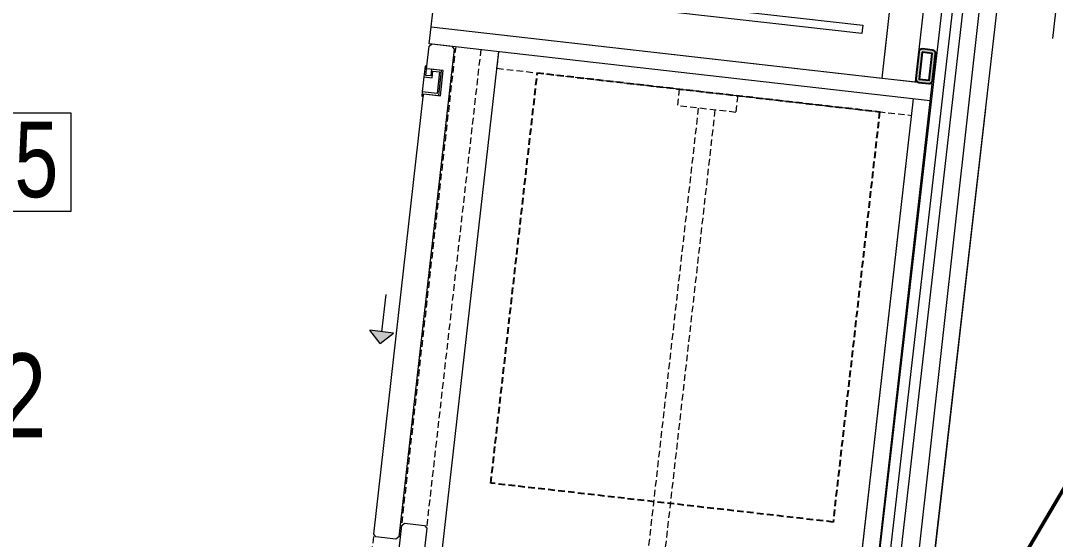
# Model space of a CAD drawing. Header units: millimetres. Extents: x 26282 to 30760, y 1404 to 4574.
# Drawn here: x 29725.6 to 29848.7, y 3793.9 to 3855.5 of the extents above; entities that cross this region are included whole.
import ezdxf

# ---------------------------------------------------------------- set-up
doc = ezdxf.new("R2010")
doc.units = ezdxf.units.MM
doc.header["$LTSCALE"] = 0.25
doc.linetypes.add('HIDDEN', pattern=[0.375, 0.25, -0.125])
doc.linetypes.add('HIDDEN2', pattern=[4.7624999999999975, 3.174999999999998, -1.587499999999999])
for name, color, linetype, lineweight in [('AB-DUV', 4, 'Continuous', 50), ('BRONZE (3RDF)', 30, 'Continuous', 15), ('FURNITURE (3RDF)', 43, 'Continuous', 20), ('HIDDEN (3RDF)', 145, 'HIDDEN', 13), ('ID-ALCIPAN', 124, 'Continuous', 20), ('ID-HATCH', 252, 'Continuous', 18), ('METAL (3RDF)', 171, 'Continuous', 15), ('METAL PROFILE (3RDF)', 251, 'Continuous', 18), ('TEXT-GNRL (3RDF)', 254, 'Continuous', 15), ('WOOD (3RDF)', 45, 'Continuous', 15)]:
    doc.layers.add(name, color=color, linetype=linetype, lineweight=lineweight)
for name, color, linetype in [('ACCESSORIES (3RDF)', 2, 'Continuous'), ('AYNA (3RDF)', 253, 'Continuous'), ('ID-PROFIL', 145, 'Continuous')]:
    doc.layers.add(name, color=color, linetype=linetype)
doc.styles.add('M-IKI-50', font='arial.ttf', dxfattribs={"width": 0.75, "height": 10})
doc.styles.add('M-UC-50', font='arial.ttf', dxfattribs={"width": 0.75, "height": 15})
doc.linetypes.add('BATTING', pattern='A,0.0001,-0.1,[134,ltypeshp.shx,S=0.1,R=0,X=-0.1,Y=0],-0.2,[134,ltypeshp.shx,S=0.1,R=180,X=0.1,Y=0],-0.1', length=0.4001000000000002)

# ---------------------------------------------------------------- blocks, each defined once
blk = doc.blocks.new('A$C758C6CDD')
at = {"layer": 'BRONZE (3RDF)', "color": 252}
blk.add_line((1.299996283340077, 1.1493534657e-06, 1.2328835499e-06), (3.09999628333935, 1.1493534657e-06, 1.2328835499e-06), dxfattribs=at)
at = {"layer": 'BRONZE (3RDF)', "elevation": 1.2328835499e-06}
blk.add_lwpolyline([(0.2999962833382597, 2.000001149353465), (0.2999962833382597, 0.8000011493527381), (1.09999628334117, 0.8000011493527381), (1.09999628334117, 0.2000011493541933), (-3.7166610127e-06, 0.2000011493541933), (-3.7166610127e-06, 1.1493534657e-06), (1.299996283340077, 1.1493534657e-06), (1.299996283340077, 1.000001149353465), (0.4999962833389874, 1.000001149353465), (0.4999962833389874, 1.800001149352737), (3.09999628333935, 1.800001149352737), (3.09999628333935, 1.1493534657e-06), (3.59999628333935, 1.1493534657e-06), (3.59999628333935, 0.2000011493541933), (3.299996283340078, 0.2000011493541933), (3.299996283341897, 2.000001149353465), (0.2999962833382597, 2.000001149353465)], dxfattribs=at)
at = {"layer": 'WOOD (3RDF)', "elevation": 1.2328835499e-06}
blk.add_lwpolyline([(3.299996283340078, 0.2000011493541933), (3.299996283340078, 2.20302425022919), (0.2999962833400786, 2.20302425022919), (0.2999962833400786, 0.2000011493541933)], dxfattribs=at)
blk = doc.blocks.new('A$C507954D5')
at = {"layer": 'WOOD (3RDF)'}
h = blk.add_hatch(color=256, dxfattribs=at)
h.dxf.hatch_style = 1
h.paths.add_polyline_path([(4.44457614809653, 2.828428551165644), (4.44457614809653, 1.4264185211e-06), (5.858789710469862, 1.414214988792081)])
for p, q in [((5.858789710469862, 1.414214988792081), (4.44457614809653, 2.828428551165644)), ((4.44457614809653, 2.828428551165644), (4.44457614809653, 1.4264185211e-06)), ((0, 1.414214988792081), (4.44457614809653, 1.414214988791854)), ((5.858789710469862, 1.414214988792081), (4.44457614809653, 1.4264185211e-06))]:
    blk.add_line(p, q, dxfattribs=at)
blk = doc.blocks.new('DOLAP-10')
at = {"layer": 'ACCESSORIES (3RDF)', "linetype": 'HIDDEN2', "elevation": -5.032702852e-07}
blk.add_lwpolyline([(54.09161826132184, 69.7128172921043), (59.63645582794561, 118.5063305741105), (18.89865163545619, 123.1357268170673), (13.35381406882516, 74.34221353506109), (54.09161826132184, 69.7128172921043)], dxfattribs=at)
at = {"layer": 'HIDDEN (3RDF)', "color": 8, "linetype": 'HIDDEN', "ltscale": 12.5}
for p, q in [((64.44518732340657, 117.9599523932695, -2.110222839e-07), (15.08836814798269, 123.5679779398444, -3.2106557153e-06)), ((35.79124309018153, 121.2120744936128, -1.7638926133e-06), (35.56542008546603, 119.2248581276321, -1.7637939513e-06)), ((42.74644888791954, 120.4219405004828, -1.763693259e-06), (42.52065567160754, 118.4344789667189, -1.7635945835e-06)), ((60.34533595839456, 63.07124753313246, 6.2744294096e-06), (66.78293219997067, 119.7069556750782, -1.055111421e-07)), ((64.44518732340657, 117.9599523932695, -2.110222839e-07), (64.6710115314745, 119.9471623635049, -2.110222839e-07)), ((38.04948089948448, 118.9425743893555, -1.7638536546e-06), (25.85233871256424, 11.64013408218147, 1.5076827528e-06)), ((40.03669104106664, 118.7167517748946, -1.7638536546e-06), (27.8395484922039, 11.41430828268812, 1.5076827528e-06)), ((35.56542008546603, 119.2248581276321, -1.7637939513e-06), (42.52065567160754, 118.4344789667189, -1.7635945835e-06)), ((63.32612785405217, 62.7323084288455, 6.2744294096e-06), (69.7636855027049, 119.3676638075983, -3.373072334e-07)), ((66.27983260663314, 60.38371890619078, 6.4615768145e-06), (59.84284503978414, 3.754396560904068, 3.1655667741e-06))]:
    blk.add_line(p, q, dxfattribs=at)
at = {"layer": 'WOOD (3RDF)'}
for p, q in [((1.57878203026e-05, 8.536110666555487, 4.71470817e-08), (13.55281584864133, 127.7683034427023, 4.71470817e-08)), ((73.16904996197991, 120.9936061639387), (13.55242170220299, 127.768348232898, -3.2710779162e-06)), ((72.94321417865648, 119.0062943336079, -1.055111421e-07), (13.32639445875247, 125.7811613556205, -3.2710779162e-06)), ((2.213049955404129, 10.2974964201876, 4.71470817e-08), (15.31420129812613, 125.5552665986445, 4.71470817e-08)), ((51.57054961082032, 4.694447559752233, 3.0600556323e-06), (64.6710115314745, 119.9471623635049, -2.110222839e-07))]:
    blk.add_line(p, q, dxfattribs=at)
at = {"layer": 'WOOD (3RDF)', "ltscale": 0.25}
blk.add_line((13.55242170220299, 127.768348232898, -3.2710779162e-06), (13.75088290490748, 127.745795342139, -3.1971578728e-06), dxfattribs=at)
at = {"layer": 'WOOD (3RDF)'}
for points, elevation in [([(72.94321183088688, 119.006273673682), (73.16904757400334, 120.9935851501398)], -1.055111421e-07), ([(72.60449408654677, 116.0254795900814), (72.90935204219932, 118.7082135737034), (72.6451441791578, 119.0401686988439), (70.26049222642541, 119.3111577472123), (69.92853710128475, 119.0469498841637), (63.33291210133393, 61.0207192179264), (63.59711765917018, 60.68874381348086), (65.98175117707797, 60.41759252990368), (66.31370399699881, 60.68178011364671), (72.26576302470494, 113.0446640527204)], 4.71470817e-08), ([(57.31753075654705, 9.872817752946958), (63.29225422300805, 62.43422693475122), (63.02804866517544, 62.76620233919675), (60.64341514726765, 63.03735362278121), (60.31146232734318, 62.77316603903796), (53.71569816713599, 4.746726794384359), (53.97990603017754, 4.414771669247557), (56.36455798291354, 4.143782620879392), (56.69651310805057, 4.407990483924094), (57.00137632073893, 7.090723900657393)], 4.71470817e-08)]:
    blk.add_lwpolyline(points, dxfattribs=dict(at, elevation=elevation))
at = {"xscale": -1, "rotation": 83.51678702173031}
blk.add_blockref('A$C758C6CDD', (72.83708943599777, 116.3009748408058, -1.5866211315e-06), dxfattribs=at)
at = {"layer": 'WOOD (3RDF)', "extrusion": (0, 0, -1), "zscale": -1, "rotation": 276.4832129782697}
blk.add_blockref('A$C507954D5', (-72.71038091688024, 88.60778949597331, 1.2509423831e-06), dxfattribs=at)
blk = doc.blocks.new('BAVULLUK-05')
at = {"layer": 'BRONZE (3RDF)', "ltscale": 12.5}
for points in [[(3.000213631031473, 84.21008074366019), (51.00020446309114, 84.21005378993924), (51.00020446310029, 85.21005378993924), (3.000213631029668, 85.21008074365984)], [(3.00021363102424, 76.2100807436602), (51.0002044630839, 76.21005378993922), (51.00020446309306, 77.21005378993922), (3.000213631022436, 77.21008074365986)], [(3.000213631020681, 68.21008074366017), (51.00020446308786, 68.21005378993752), (51.00020446308583, 69.21005378993922), (3.000213631022516, 69.21008074366003)], [(3.000213631024426, 60.21008074366028), (51.00020446309163, 60.2100537899374), (51.00020446308976, 61.21005378993775), (3.000213631022417, 61.21008074366175)], [(3.000213631028198, 52.21008074366017), (51.00020446308807, 52.21005378993736), (51.00020446309353, 53.21005378993763), (3.000213631022728, 53.21008074365987)], [(3.000213631024638, 44.21008074366014), (51.00020446309184, 44.2100537899375), (51.00020446308977, 45.21005378993939), (3.000213631026502, 45.21008074365975)], [(3.000213631028179, 36.21008074366207), (51.0002044630846, 36.2100537899375), (51.00020446309011, 37.2100537899373), (3.000213631022915, 37.21008074365997)], [(3.000213631020979, 28.21008074366186), (51.00020446308834, 28.21005378993762), (51.00020446308286, 29.21005378993732), (3.000213631022842, 29.21008074366147)], [(3.000204463094803, 20.21008074366729), (51.00019529515915, 20.21005378993745), (51.00019529516114, 21.21005378993594), (3.000204463092948, 21.2100807436674)], [(2.999995712633921, 12.20415467586739), (50.99998654469827, 12.20412772213755), (50.99998654469664, 13.20412772213563), (2.999995712628451, 13.20415467586709)]]:
    blk.add_lwpolyline(points, close=True, dxfattribs=at)
at = {"layer": 'WOOD (3RDF)'}
for p, q in [((1.132430043e-07, 7.210053789938456), (0.000204463093444, 90.21005378993893)), ((54.00020446309351, 90.21005378993846), (0.000204463093444, 90.21005378993893)), ((54.00000011324303, 7.210053789938447), (54.00020446309351, 90.21005378993846)), ((54.00000011324303, 7.210053789938447), (1.132430043e-07, 7.210053789938456))]:
    blk.add_line(p, q, dxfattribs=at)
blk = doc.blocks.new('20x40 profil')
at = {"layer": 'METAL PROFILE (3RDF)'}
h = blk.add_hatch(color=256, dxfattribs=at)
edge = h.paths.add_edge_path()
edge.add_line((-1.600000000011276, 2), (1.599999999989448, 2))
edge.add_arc((1.599999999989448, 1.599999999998543), 0.3999999999978172, 359.999999999479, 449.9999999994789, ccw=False)
edge.add_line((1.999999999979991, 1.599999999998543), (1.999999999979991, 0.4000000000014552))
edge.add_arc((1.599999999989448, 0.3999999999941792), 0.3999999999978172, 270.0000000005211, 360.00000000052114, ccw=False)
edge.add_line((1.599999999989448, 0), (-1.600000000011276, -7e-16))
edge.add_arc((-1.600000000011276, 0.4000000000014552), 0.4000000000050933, 180.0000000005211, 270.0000000005211, ccw=False)
edge.add_line((-2.000000000020007, 0.4000000000014552), (-2.000000000020008, 1.599999999998543))
edge.add_arc((-1.600000000011276, 1.599999999991267), 0.4000000000050933, 89.99999999947897, 179.999999999479, ccw=False)
h.paths.add_polyline_path([(-1.600000000011276, 1.599999999998543), (1.599999999989448, 1.599999999998543), (1.599999999989448, 0.4000000000014552), (-1.600000000011276, 0.4000000000014552)], flags=16)
at = {"layer": 'ID-PROFIL'}
blk.add_lwpolyline([(1.599999999998543, 2), (-1.599999999998543, 2, 0.4142135623730951), (-1.999999999992724, 1.599999999998543), (-1.999999999992724, 0.4000000000014552, 0.4142135623730657), (-1.599999999998543, 0), (1.599999999998543, 0, 0.4142135623730951), (2.000000000007275, 0.4000000000014552), (2.000000000007275, 1.599999999998543, 0.4142135623731246)], format="xyb", close=True, dxfattribs=at)
blk.add_lwpolyline([(1.599999999998543, 1.599999999998543), (-1.599999999998543, 1.599999999998543), (-1.599999999998543, 0.4000000000014552), (1.599999999998543, 0.4000000000014552)], close=True, dxfattribs=at)
blk = doc.blocks.new('AYNA-07')
at = {"layer": 'METAL PROFILE (3RDF)'}
h = blk.add_hatch(color=256, dxfattribs=at)
edge = h.paths.add_edge_path()
edge.add_line((11.45755773091715, 78.85961997361818), (11.45755808315862, 82.0596199736153))
edge.add_arc((11.05755808315542, 82.05962001764509), 0.3999999999978172, -6.3063487471e-06, 89.99999369365118)
edge.add_line((11.05755812718985, 82.45962001763968), (9.857558127191092, 82.45962014973021))
edge.add_arc((9.857558083152954, 82.05962014973616), 0.3999999999978172, 89.9999936926091, 179.9999936926091)
edge.add_line((9.457558083157032, 82.0596201937663), (9.457557730915557, 78.85962019376917))
edge.add_arc((9.857557730915142, 78.85962014973897), 0.4000000000050933, 179.9999936926091, 269.9999936926091)
edge.add_line((9.85755768688959, 78.45962014973077), (11.05755768688835, 78.45962001764019))
edge.add_arc((11.05755773090661, 78.85962001764806), 0.4000000000050933, 269.9999936936513, 359.9999936936512)
h.paths.add_polyline_path([(11.0575577309139, 78.85962001764841), (11.05755808315542, 82.05962001764509), (9.85755808315667, 82.05962014973566), (9.857557730915142, 78.85962014973897)], flags=16)
h = blk.add_hatch(color=256, dxfattribs=at)
edge = h.paths.add_edge_path()
edge.add_line((11.45755257227658, 41.36304490486368), (11.45755292451805, 44.56304490486082))
edge.add_arc((11.05755292451842, 44.56304494889145), 0.3999999999978172, -6.3063487471e-06, 89.99999369365118)
edge.add_line((11.05755296855284, 44.96304494888604), (9.857552968554085, 44.96304508097661))
edge.add_arc((9.857552924515993, 44.56304508098207), 0.3999999999978172, 89.9999936926091, 179.9999936926091)
edge.add_line((9.457552924520053, 44.56304512501247), (9.457552572278574, 41.3630451250153))
edge.add_arc((9.857552572278184, 41.36304508098489), 0.4000000000050933, 179.9999936926091, 269.9999936926091)
edge.add_line((9.85755252824902, 40.96304508097627), (11.05755252824777, 40.9630449488857))
edge.add_arc((11.05755257226961, 41.3630449488944), 0.4000000000050933, 269.9999936936513, 359.9999936936512)
h.paths.add_polyline_path([(11.05755257227694, 41.36304494889432), (11.05755292451842, 44.56304494889145), (9.857552924519661, 44.56304508098203), (9.857552572278184, 41.36304508098489)], flags=16)
h = blk.add_hatch(color=256, dxfattribs=at)
edge = h.paths.add_edge_path()
edge.add_line((11.45754743663734, -0.1403804032277793), (11.45754778887884, 3.059619596769129))
edge.add_arc((11.05754778887559, 3.059619640799362), 0.3999999999978172, -6.3063487471e-06, 89.99999369365118)
edge.add_line((11.05754783291001, 3.459619640793937), (9.857547832911255, 3.459619772884509))
edge.add_arc((9.857547788873141, 3.059619772890203), 0.3999999999978172, 89.9999936926091, 179.9999936926091)
edge.add_line((9.45754778887722, 3.059619816920353), (9.457547436635718, -0.1403801830765565))
edge.add_arc((9.857547436638942, -0.1403802271065631), 0.4000000000050933, 179.9999936926091, 269.9999936926091)
edge.add_line((9.857547392606165, -0.5403802271155961), (11.05754739260492, -0.5403803592061694))
edge.add_arc((11.05754743662678, -0.1403803591976909), 0.4000000000050933, 269.9999936936513, 359.9999936936512)
h.paths.add_polyline_path([(11.05754743663411, -0.140380359197773), (11.05754778887559, 3.059619640799362), (9.857547788880447, 3.059619772890346), (9.857547436638942, -0.1403802271065631)], flags=16)
at = {"layer": 'AYNA (3RDF)', "elevation": -2.269337508675912}
blk.add_lwpolyline([(13.65755691837408, 70.45961973146883), (13.65754976424186, 11.45961951131711)], dxfattribs=at)
at = {"layer": 'WOOD (3RDF)'}
blk.add_line((13.45754976424207, 11.45961953333221, -2.269335162368299), (13.45755691837428, 70.45961975348392, -4.538668634701242), dxfattribs=at)
at = {"layer": 'WOOD (3RDF)', "ltscale": 0.25}
blk.add_line((15.45754844333159, -0.5403805296799797, -2.269332816060687), (11.45754725597593, -0.5403804036550603, -2.269337508675912), dxfattribs=at)
at = {"layer": 'WOOD (3RDF)'}
blk.add_lwpolyline([(11.45754725597714, -0.5403804032146402), (11.45755823292062, 82.45961997363172), (15.45755823291983, 82.45961953333249), (15.45755713852301, 72.45961953333226), (14.45755691837691, 70.4596196434084), (13.45755691837428, 70.45961975348392)], dxfattribs=at)
at = {"layer": 'WOOD (3RDF)', "color": 252, "elevation": -2.269337508675912}
for points in [[(15.45755713852301, 72.45961953333226), (15.45754954409291, 9.459619313181474)], [(14.45755691837691, 70.4596196434084), (14.45754976424468, 11.45961942325691)]]:
    blk.add_lwpolyline(points, dxfattribs=at)
at = {"layer": 'WOOD (3RDF)'}
for points, elevation in [([(13.45754976424207, 11.45961953333221), (14.45754976424468, 11.45961942325691)], -2.269335162368299), ([(15.45754844333525, -0.5403805296800207), (15.45754954409291, 9.459619313181474), (14.45754976424468, 11.45961942325691)], -2.269337507324901)]:
    blk.add_lwpolyline(points, dxfattribs=dict(at, elevation=elevation))
at = {"layer": 'METAL PROFILE (3RDF)', "color": 4, "xscale": -1, "rotation": 269.9999936931301}
for p in [(9.457557907035499, 80.45962019377475, -2.269335162368299), (9.45755274839854, 42.96304512502065), (9.45754761275566, 1.459619816929014)]:
    blk.add_blockref('20x40 profil', p, dxfattribs=at)
blk = doc.blocks.new('A$C187D15ED')
blk.add_line((10261.36785684176, 3564.510578433709, 1.38812197e-08), (10308.26364278246, 3643.891889041336, 1.38262415e-08))
at = {"layer": 'ID-ALCIPAN', "ltscale": 0.25}
for p, q in [((10249.90068753099, 3521.769731045321, 1.38812197e-08), (10274.09459818264, 3732.379350908316, 1.38812197e-08)), ((10251.0000385191, 3520.386756872613, 1.38812197e-08), (10275.47943535324, 3733.481556384045, 1.38812197e-08)), ((10252.24228956394, 3520.245588929235, 1.38812197e-08), (10276.72148034832, 3733.341940409154, 1.38812197e-08))]:
    blk.add_line(p, q, dxfattribs=at)
at = {"layer": 'ID-HATCH', "linetype": 'BATTING', "lineweight": 0, "ltscale": 4.5}
blk.add_line((10224.54028284332, 3251.574470045684, 1.38812197e-08), (10278.38863134454, 3733.084957163081, 1.38812197e-08), dxfattribs=at)
at = {"layer": 'METAL (3RDF)'}
for p, q in [((10263.12160503466, 3579.884255445672, 1.38812197e-08), (10280.66805224762, 3732.648991238996, 1.38812197e-08)), ((10263.12160503466, 3579.884255445672, 1.38812197e-08), (10280.66805224761, 3732.648991238996, 1.38812197e-08)), ((10278.01755068488, 3648.394811138282, 1.38262415e-08), (10287.62375415839, 3731.867113684501, 1.38812197e-08)), ((10270.02917378583, 3640.044077424139, 1.38812197e-08), (10260.90026069425, 3560.537986897852, 1.38812197e-08)), ((10270.02917378582, 3640.044077424139, 1.38812197e-08), (10260.90026069425, 3560.537986897852, 1.38812197e-08))]:
    blk.add_line(p, q, dxfattribs=at)
at = {"layer": 'TEXT-GNRL (3RDF)', "linetype": 'Continuous'}
blk.add_lwpolyline([(10128.8600726236, 3639.546135598756), (10161.15463206768, 3639.546135598756), (10161.15463206768, 3627.821220948789), (10128.8600726236, 3627.821220948789)], close=True, dxfattribs=at)
at = {"layer": 'FURNITURE (3RDF)', "ltscale": 0.2}
for name, p, xscale, rotation in [('BAVULLUK-05', (10256.88538955333, 3636.504097814438, -2.269340778119529), -1, 353.5226210286717), ('AYNA-07', (10273.11873174525, 3642.461297080075, -3.2707946254e-06), -0.9999999999999948, 353.5227524675458), ('DOLAP-10', (10248.21212390981, 3515.438275927759), -1, 347.0395662692983)]:
    blk.add_blockref(name, p, dxfattribs=dict(at, xscale=xscale, rotation=rotation))
at = {"layer": 'TEXT-GNRL (3RDF)', "linetype": 'Continuous', "width": 0.75}
for s, height, style, p in [('K2-215', 8.999999999999998, 'M-UC-50', (10129.26847726632, 3629.512577559762)), ('12 m2', 9.999999999999998, 'M-IKI-50', (10129.12442955991, 3600.936153362552))]:
    blk.add_text(s, height=height, dxfattribs=dict(at, style=style)).set_placement(p)

msp = doc.modelspace()

# ---------------------------------------------------------------- block references
at = {"layer": 'AB-DUV', "ltscale": 100}
msp.add_blockref('A$C187D15ED', (19570.42390626811, 205.0275163953916, 5.126401409773051), dxfattribs=at)

# ---------------------------------------------------------------- next in the draw order: hatches: boundary and pattern name
at = {"layer": 'METAL PROFILE (3RDF)'}
h = msp.add_hatch(color=256, dxfattribs=at)
edge = h.paths.add_edge_path()
edge.add_line((29832.1423910606, 3848.641839640042), (29832.50337839712, 3851.82141321882))
edge.add_arc((29832.90082509446, 3851.776289801754), 0.3999999999978172, 443.52275877389474, 533.5227587738946, ccw=False)
edge.add_line((29832.94594851152, 3852.173736499099), (29834.13828860356, 3852.038366247907))
edge.add_arc((29834.0931651865, 3851.640919550565), 0.3999999999978172, 353.52275877493685, 443.52275877493685, ccw=False)
edge.add_line((29834.49061188384, 3851.595796133502), (29834.12962454734, 3848.416222554723))
edge.add_arc((29833.73217784999, 3848.461345971789), 0.4000000000050933, 263.52275877493685, 353.52275877493685, ccw=False)
edge.add_line((29833.68705443292, 3848.063899274431), (29832.49471434088, 3848.199269525622))
edge.add_arc((29832.53983775795, 3848.596716222978), 0.4000000000050933, 173.5227587738947, 263.5227587738946, ccw=False)
h.paths.add_polyline_path([(29832.53983775795, 3848.596716222978), (29832.90082509446, 3851.776289801754), (29834.0931651865, 3851.640919550565), (29833.73217784999, 3848.461345971789)], flags=16)
h = msp.add_hatch(color=256, dxfattribs=at)
edge = h.paths.add_edge_path()
edge.add_line((29832.1423910606, 3848.641839640038), (29832.50337839712, 3851.821413218818))
edge.add_arc((29832.90082509446, 3851.776289801754), 0.3999999999978172, 443.52275877389474, 533.5227587738947, ccw=False)
edge.add_line((29832.94594851152, 3852.173736499092), (29834.13828860356, 3852.038366247901))
edge.add_arc((29834.0931651865, 3851.640919550564), 0.3999999999978172, 353.52275877493685, 443.5227587749369, ccw=False)
edge.add_line((29834.49061188384, 3851.595796133498), (29834.12962454734, 3848.416222554719))
edge.add_arc((29833.73217784999, 3848.461345971782), 0.4000000000050933, 263.52275877493685, 353.52275877493685, ccw=False)
edge.add_line((29833.68705443292, 3848.063899274426), (29832.49471434088, 3848.199269525618))
edge.add_arc((29832.53983775795, 3848.596716222971), 0.4000000000050933, 173.5227587738947, 263.5227587738947, ccw=False)
h.paths.add_polyline_path([(29832.53983775795, 3848.596716222974), (29832.90082509446, 3851.776289801754), (29834.0931651865, 3851.640919550564), (29833.73217784999, 3848.461345971782)], flags=16)
at = {"layer": 'WOOD (3RDF)'}
h = msp.add_hatch(color=256, dxfattribs=at)
h.dxf.hatch_style = 1
h.paths.add_polyline_path([(29769.95971304165, 3818.388387389778), (29767.14934037909, 3818.707457127528), (29768.39499184149, 3817.142735927373)])

# ---------------------------------------------------------------- next in the draw order: linework, layer by layer
at = {"layer": 'ACCESSORIES (3RDF)', "linetype": 'HIDDEN2', "elevation": 5.126400906786059}
msp.add_lwpolyline([(29781.5574472913, 3800.534255228651), (29787.09718180338, 3849.328348145492), (29827.83546993418, 3844.703212453224), (29822.2957354221, 3795.909119536383), (29781.5574472913, 3800.534255228651)], dxfattribs=at)
at = {"layer": 'BRONZE (3RDF)', "color": 252}
msp.add_line((29773.59156986567, 3848.848088735877, 5.126401056318762), (29773.38851512797, 3847.059578525258, 5.126401056318762), dxfattribs=at)
at = {"layer": 'BRONZE (3RDF)', "ltscale": 12.5, "elevation": 2.857060631653523}
msp.add_lwpolyline([(29825.70521272125, 3853.9962956352), (29778.01162812626, 3859.411192527908), (29778.12443905769, 3860.404809000068), (29825.81802365269, 3854.98991210736)], close=True, dxfattribs=at)
at = {"layer": 'BRONZE (3RDF)', "elevation": 5.126401056318762}
msp.add_lwpolyline([(29775.69161162064, 3849.616089144324), (29774.49927148023, 3849.751458969465), (29774.40902493013, 3848.95656554252), (29773.81285485993, 3849.024250455089), (29773.93694386631, 3850.117228917137), (29773.73822050957, 3850.13979055466), (29773.59156986567, 3848.848088735877), (29774.58518664935, 3848.735280548262), (29774.67543319944, 3849.530173975205), (29775.47032662638, 3849.439927425111), (29775.17702533858, 3846.856523787548), (29773.38851512797, 3847.059578525258), (29773.33211103415, 3846.562770133419), (29773.53083439089, 3846.540208495894), (29773.56467684717, 3846.838293530998), (29775.35318705779, 3846.635238793287), (29775.69161162064, 3849.616089144324)], dxfattribs=at)
at = {"layer": 'HIDDEN (3RDF)', "color": 8, "linetype": 'HIDDEN', "ltscale": 12.5}
for p, q in [((29770.99260968307, 3795.802672225026, 5.126407684485752), (29777.42111974602, 3852.439055281574, 5.126401072749109)), ((29773.97348305815, 3795.464450458415, 5.126407684485752), (29780.40203462839, 3852.101185947123, 5.126401304545201)), ((29782.28841122002, 3849.874382199793, 5.126401199034058), (29782.51402759633, 3851.861615776776, 5.126401199034058)), ((29782.28841122002, 3849.874382199793, 5.126401199034058), (29831.64563159372, 3844.269888767951, 5.126398199400626)), ((29803.98654820043, 3847.407098934593, 5.126399646363084), (29803.76084520166, 3845.419627153391, 5.126399646461758)), ((29810.94178112865, 3846.617203795844, 5.126399646163728), (29810.7161621452, 3844.629964255933, 5.126399646262392)), ((29806.24483888785, 3845.137610148639, 5.126399646202686), (29794.06566912081, 3737.833125202573, 5.126402917739094)), ((29808.2320722744, 3844.911992180876, 5.126399646202686), (29796.05290286897, 3737.607510419879, 5.126402917739094)), ((29810.7161621452, 3844.629964255933, 5.126399646262392), (29803.76084520166, 3845.419627153391, 5.126399646461758)), ((29767.5874127567, 3794.176364011928, 5.126407871633158), (29761.1597002122, 3737.54598815526, 5.126404575623117))]:
    msp.add_line(p, q, dxfattribs=at)
at = {"layer": 'ID-PROFIL', "elevation": 5.126398138978426}
msp.add_lwpolyline([(29832.50337839712, 3851.821413218827), (29832.1423910606, 3848.64183964005, 0.4142135623730951), (29832.49471434089, 3848.199269525644), (29833.68705443293, 3848.063899274453, 0.4142135623730657), (29834.12962454734, 3848.41622255473), (29834.49061188384, 3851.595796133509, 0.4142135623730951), (29834.13828860356, 3852.038366247929), (29832.94594851152, 3852.17373649912, 0.4142135623731246)], format="xyb", close=True, dxfattribs=at)
msp.add_lwpolyline([(29832.90082509446, 3851.776289801765), (29832.53983775795, 3848.596716222986), (29833.73217784999, 3848.461345971798), (29834.0931651865, 3851.640919550572)], close=True, dxfattribs=at)
at = {"layer": 'WOOD (3RDF)'}
for p, q in [((29774.46737909592, 3854.787432730653, 2.857060631653523), (29783.8304833592, 3937.257622972927, 2.857060631653523)), ((29828.12266859262, 3848.695642433454, 2.857060631653523), (29837.4857728559, 3931.165832675728, 2.857060631653523)), ((29774.46716967472, 3854.787325841576, 5.126401410056342), (29834.08450130144, 3848.018776153805, 5.126398138978426)), ((29774.46737909592, 3854.787432730653, 2.857060631653523), (29828.12266859262, 3848.695642433454, 2.857060631653523)), ((29769.43209325074, 3736.606796502495, 5.126404470111974), (29782.51402759633, 3851.861615776776, 5.126401199034058)), ((29774.24154173379, 3852.799990403288, 5.126401304545201), (29833.85908796745, 3846.031519545094, 5.126398138978426)), ((29820.55047779955, 3728.78445060535, 5.126401457203423), (29834.08410715036, 3848.018820903061, 5.126401457203423)), ((29818.78886060743, 3730.997300547935, 5.126401457203423), (29831.87125690389, 3846.257201034431, 5.126401457203423)), ((29769.05591129035, 3822.964127715735, 5.126400159113958), (29768.55452671036, 3818.547922258651, 5.126400159113958)), ((29768.39499184149, 3817.142735927373, 5.126400159113958), (29767.14934037909, 3818.707457127528, 5.126400159113958)), ((29769.95971304165, 3818.388387389778, 5.126400159113958), (29767.14934037909, 3818.707457127528, 5.126400159113958)), ((29768.39499184149, 3817.142735927373, 5.126400159113958), (29769.95971304165, 3818.388387389778, 5.126400159113958))]:
    msp.add_line(p, q, dxfattribs=at)
at = {"layer": 'WOOD (3RDF)', "ltscale": 0.25}
for p, q in [((29828.12279966145, 3848.695627543711, 2.857065322917739), (29832.09726777925, 3848.244392926858, 2.857060630302513)), ((29834.08450130144, 3848.018776153805, 5.126398138978426), (29833.88603774279, 3848.041308303028, 5.126398212898469))]:
    msp.add_line(p, q, dxfattribs=at)
at = {"layer": 'WOOD (3RDF)'}
for points, elevation in [([(29832.09726777929, 3848.244392927296), (29841.46037503362, 3930.714583209), (29837.48590806013, 3931.16581737964), (29836.35782262722, 3921.229649946669), (29837.12582228527, 3919.129607917273), (29838.11943902864, 3919.016799374614)], 5.126398138978426), ([(29828.12279966143, 3848.695627543711), (29829.25088507031, 3858.631794821265), (29830.47011889899, 3860.506219765345)], 2.857060631653523), ([(29774.24153938818, 3852.799969743117), (29774.46716728893, 3854.787304827529)], 5.126401304545201), ([(29773.90310141002, 3849.819143882034), (29774.2076882404, 3852.501908661656), (29774.53961573178, 3852.766151240477), (29776.92429601261, 3852.495411590197), (29777.18853859143, 3852.163484098805), (29770.60212622182, 3794.136207008037), (29770.27019642871, 3793.871944149514), (29767.88549772727, 3794.142521562971), (29767.62125284674, 3794.474428774658), (29773.56467159848, 3846.838294126899)], 5.126401457203423), ([(29773.56467684717, 3846.838293530998), (29775.5549142183, 3846.612336125235), (29775.89333878114, 3849.593186476269), (29773.90310141002, 3849.819143882032)], 5.126401056318762), ([(29764.99291066937, 3742.942170852635), (29770.95876722679, 3795.504587189921), (29771.29069701989, 3795.768850048445), (29773.67539572133, 3795.498272634996), (29773.93964060187, 3795.166365423306), (29767.35331706784, 3737.138853857018), (29767.02138957647, 3736.8746112782), (29764.63670929563, 3737.14535092848), (29764.37246671681, 3737.477278419867), (29764.67704829693, 3740.160043826078)], 5.126401457203423)]:
    msp.add_lwpolyline(points, dxfattribs=dict(at, elevation=elevation))

doc.saveas('drawing.dxf')
